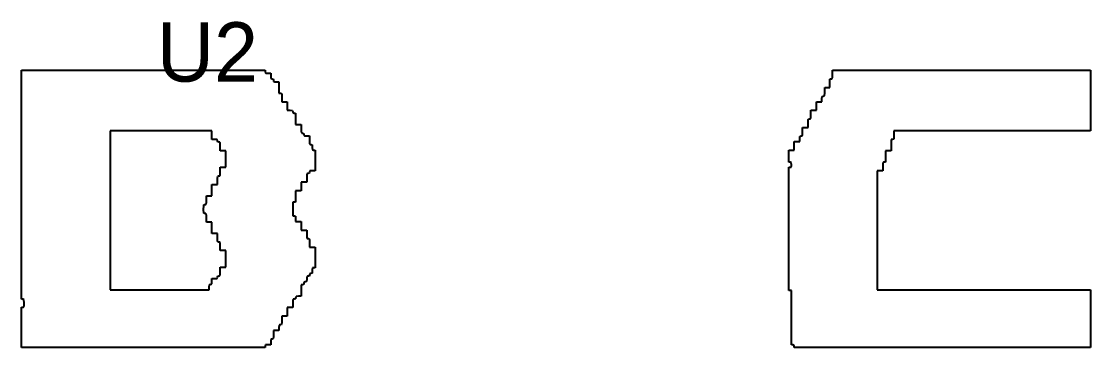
# Model space of a CAD drawing. Header units: millimetres. Extents: x 1.5 to 5.45, y 1.5 to 5.45.
# Drawn here: x 3.537 to 4.349, y 2.121 to 2.368 of the extents above; entities that cross this region are included whole.
import ezdxf

# ---------------------------------------------------------------- set-up
doc = ezdxf.new("R2010")
doc.units = ezdxf.units.MM
doc.header["$MEASUREMENT"] = 0
doc.layers.add('TopOverlay', color=2, linetype='Continuous')

# ---------------------------------------------------------------- blocks, each defined once
blk = doc.blocks.new('NATALIE_ABC_2')
at = {"layer": 'TopOverlay'}
for p, q in [((-0.11272, -0.04735), (-0.11272, 0.12608)), ((-0.11272, 0.12608), (0.07228, 0.12608)), ((0.07228, 0.12608), (0.07228, 0.125)), ((0.07228, 0.125), (0.07229, 0.12466)), ((0.07229, 0.12466), (0.07233, 0.12441)), ((0.07233, 0.12441), (0.07243, 0.12421)), ((0.07243, 0.12421), (0.07259, 0.12408)), ((0.07259, 0.12408), (0.07285, 0.12399)), ((0.07285, 0.12399), (0.07323, 0.12395)), ((0.07323, 0.12395), (0.07373, 0.12392)), ((0.07373, 0.12392), (0.07438, 0.12392)), ((0.07438, 0.12392), (0.07648, 0.12392)), ((0.07648, 0.12392), (0.07648, 0.12176)), ((0.07648, 0.12176), (0.07664, 0.11992)), ((0.50281, 0.12228), (0.50282, 0.12608)), ((0.50281, 0.12136), (0.50281, 0.12228)), ((0.50282, 0.12608), (0.69874, 0.12608)), ((0.69874, 0.12608), (0.69874, 0.08024)), ((0.07664, 0.11992), (0.07754, 0.11959)), ((0.07754, 0.11959), (0.07838, 0.11938)), ((0.07838, 0.11938), (0.07859, 0.11851)), ((0.07859, 0.11851), (0.07859, 0.11818)), ((0.07859, 0.11818), (0.07864, 0.11792)), ((0.07864, 0.11792), (0.07873, 0.11773)), ((0.07873, 0.11773), (0.0789, 0.11759)), ((0.0789, 0.11759), (0.07916, 0.11751)), ((0.07916, 0.11751), (0.07953, 0.11746)), ((0.07953, 0.11746), (0.08003, 0.11744)), ((0.08003, 0.11744), (0.08069, 0.11743)), ((0.08069, 0.11743), (0.08279, 0.11743)), ((0.08279, 0.11743), (0.08279, 0.10878)), ((0.50071, 0.11635), (0.50073, 0.11819)), ((0.50071, 0.11311), (0.50071, 0.11635)), ((0.50073, 0.11819), (0.50085, 0.11916)), ((0.50085, 0.11916), (0.50117, 0.11953)), ((0.50117, 0.11953), (0.50176, 0.11959)), ((0.50176, 0.11959), (0.5021, 0.1196)), ((0.5021, 0.1196), (0.50224, 0.11962)), ((0.50224, 0.11962), (0.50236, 0.11965)), ((0.50236, 0.11965), (0.50246, 0.11971)), ((0.50246, 0.11971), (0.50255, 0.11978)), ((0.50255, 0.11978), (0.50262, 0.11989)), ((0.50262, 0.11989), (0.50267, 0.12003)), ((0.50267, 0.12003), (0.50272, 0.1202)), ((0.50272, 0.1202), (0.50275, 0.12042)), ((0.50275, 0.12042), (0.50278, 0.12068)), ((0.50278, 0.12068), (0.5028, 0.12099)), ((0.5028, 0.12099), (0.50281, 0.12136)), ((0.08279, 0.10878), (0.08402, 0.10878)), ((0.08402, 0.10878), (0.08432, 0.10875)), ((0.08432, 0.10875), (0.08444, 0.10872)), ((0.08444, 0.10872), (0.08454, 0.10867)), ((0.08454, 0.10867), (0.08463, 0.10859)), ((0.08463, 0.10859), (0.0847, 0.10849)), ((0.0847, 0.10849), (0.08475, 0.10835)), ((0.08475, 0.10835), (0.0848, 0.10817)), ((0.0848, 0.10817), (0.08483, 0.10796)), ((0.08483, 0.10796), (0.08486, 0.10769)), ((0.08486, 0.10769), (0.08487, 0.10738)), ((0.08487, 0.10738), (0.08488, 0.10701)), ((0.08488, 0.10701), (0.08489, 0.1061)), ((0.08489, 0.1061), (0.08489, 0.10229)), ((0.49483, 0.10446), (0.49498, 0.10629)), ((0.49498, 0.10629), (0.49588, 0.10662)), ((0.49588, 0.10662), (0.49622, 0.10663)), ((0.49622, 0.10663), (0.49636, 0.10665)), ((0.49636, 0.10665), (0.49647, 0.10668)), ((0.49647, 0.10668), (0.49658, 0.10673)), ((0.49658, 0.10673), (0.49666, 0.10681)), ((0.49666, 0.10681), (0.49673, 0.10691)), ((0.49673, 0.10691), (0.49679, 0.10705)), ((0.49679, 0.10705), (0.49683, 0.10723)), ((0.49683, 0.10723), (0.49687, 0.10744)), ((0.49687, 0.10744), (0.49689, 0.1077)), ((0.49689, 0.1077), (0.49691, 0.10802)), ((0.49691, 0.10802), (0.49692, 0.10838)), ((0.49692, 0.10838), (0.49693, 0.1093)), ((0.49693, 0.1093), (0.49693, 0.11311)), ((0.49693, 0.11311), (0.50071, 0.11311)), ((0.08489, 0.10229), (0.0891, 0.10229)), ((0.0891, 0.10229), (0.0891, 0.09581)), ((0.49062, 0.09581), (0.49062, 0.10229)), ((0.49062, 0.10229), (0.49483, 0.10229)), ((0.49483, 0.10229), (0.49483, 0.10446)), ((0.0891, 0.09581), (0.0912, 0.09581)), ((0.0912, 0.09581), (0.09299, 0.09564)), ((0.09299, 0.09564), (0.0933, 0.09472)), ((0.0933, 0.09472), (0.09351, 0.09386)), ((0.09351, 0.09386), (0.09435, 0.09364)), ((0.09435, 0.09364), (0.0954, 0.09364)), ((0.0954, 0.09364), (0.0954, 0.08499)), ((0.48477, 0.08926), (0.48537, 0.08932)), ((0.48537, 0.08932), (0.48571, 0.08933)), ((0.48571, 0.08933), (0.48584, 0.08935)), ((0.48584, 0.08935), (0.48596, 0.08938)), ((0.48596, 0.08938), (0.48607, 0.08943)), ((0.48607, 0.08943), (0.48615, 0.08951)), ((0.48615, 0.08951), (0.48622, 0.08961)), ((0.48622, 0.08961), (0.48628, 0.08975)), ((0.48628, 0.08975), (0.48632, 0.08993)), ((0.48632, 0.08993), (0.48636, 0.09014)), ((0.48636, 0.09014), (0.48638, 0.0904)), ((0.48638, 0.0904), (0.4864, 0.09072)), ((0.4864, 0.09072), (0.48641, 0.09108)), ((0.48641, 0.09108), (0.48642, 0.092)), ((0.48642, 0.092), (0.48642, 0.09581)), ((0.48642, 0.09581), (0.49062, 0.09581)), ((0.0954, 0.08499), (0.09961, 0.08499)), ((0.09961, 0.08499), (0.09961, 0.08175)), ((0.09961, 0.08175), (0.09963, 0.0799)), ((0.48011, 0.07903), (0.48011, 0.08283)), ((0.48011, 0.08283), (0.48431, 0.08283)), ((0.48431, 0.08607), (0.48433, 0.08792)), ((0.48431, 0.08283), (0.48431, 0.08607)), ((0.48433, 0.08792), (0.48446, 0.08889)), ((0.48446, 0.08889), (0.48477, 0.08926)), ((0.03192, 0.08024), (-0.04545, 0.08024)), ((-0.04545, 0.08024), (-0.04545, 0.08024)), ((-0.04545, 0.08024), (-0.04545, 0.0199)), ((0.03192, 0.07375), (0.03192, 0.08024)), ((0.03192, 0.08024), (0.03192, 0.08024)), ((0.03402, 0.07375), (0.03192, 0.07375)), ((0.03192, 0.07375), (0.03192, 0.07375)), ((0.03467, 0.07374), (0.03402, 0.07375)), ((0.03402, 0.07375), (0.03402, 0.07375)), ((0.03517, 0.07372), (0.03467, 0.07374)), ((0.03467, 0.07374), (0.03467, 0.07374)), ((0.03555, 0.07367), (0.03517, 0.07372)), ((0.03517, 0.07372), (0.03517, 0.07372)), ((0.03581, 0.07359), (0.03555, 0.07367)), ((0.03555, 0.07367), (0.03555, 0.07367)), ((0.03597, 0.07345), (0.03581, 0.07359)), ((0.03581, 0.07359), (0.03581, 0.07359)), ((0.03607, 0.07326), (0.03597, 0.07345)), ((0.03597, 0.07345), (0.03597, 0.07345)), ((0.03611, 0.073), (0.03607, 0.07326)), ((0.03607, 0.07326), (0.03607, 0.07326)), ((0.09963, 0.0799), (0.09975, 0.07894)), ((0.09975, 0.07894), (0.10006, 0.07857)), ((0.10006, 0.07857), (0.10066, 0.07851)), ((0.10066, 0.07851), (0.1015, 0.07829)), ((0.1015, 0.07829), (0.10171, 0.07742)), ((0.10171, 0.07742), (0.10172, 0.07709)), ((0.10172, 0.07709), (0.10176, 0.07683)), ((0.10176, 0.07683), (0.10186, 0.07664)), ((0.10186, 0.07664), (0.10203, 0.07651)), ((0.10203, 0.07651), (0.10229, 0.07642)), ((0.10229, 0.07642), (0.10266, 0.07637)), ((0.10266, 0.07637), (0.10316, 0.07635)), ((0.10316, 0.07635), (0.10381, 0.07634)), ((0.10381, 0.07634), (0.10591, 0.07634)), ((0.10591, 0.07634), (0.10591, 0.0731)), ((0.10591, 0.0731), (0.10593, 0.07125)), ((0.47801, 0.07418), (0.47817, 0.07602)), ((0.47801, 0.07202), (0.47801, 0.07418)), ((0.47817, 0.07602), (0.47906, 0.07634)), ((0.47906, 0.07634), (0.4794, 0.07635)), ((0.4794, 0.07635), (0.47954, 0.07637)), ((0.47954, 0.07637), (0.47966, 0.0764)), ((0.47966, 0.0764), (0.47976, 0.07646)), ((0.47976, 0.07646), (0.47984, 0.07653)), ((0.47984, 0.07653), (0.47991, 0.07664)), ((0.47991, 0.07664), (0.47997, 0.07678)), ((0.47997, 0.07678), (0.48002, 0.07695)), ((0.48002, 0.07695), (0.48005, 0.07717)), ((0.48005, 0.07717), (0.48007, 0.07743)), ((0.48007, 0.07743), (0.48009, 0.07774)), ((0.48009, 0.07774), (0.4801, 0.07811)), ((0.4801, 0.07811), (0.48011, 0.07903)), ((0.54843, 0.07375), (0.54738, 0.07375)), ((0.54738, 0.07375), (0.54738, 0.0651)), ((0.54903, 0.07381), (0.54843, 0.07375)), ((0.54934, 0.07418), (0.54903, 0.07381)), ((0.54946, 0.07515), (0.54934, 0.07418)), ((0.54948, 0.07699), (0.54946, 0.07515)), ((0.69874, 0.08024), (0.54948, 0.08024)), ((0.54948, 0.08024), (0.54948, 0.07699)), ((0.03612, 0.07267), (0.03611, 0.073)), ((0.03611, 0.073), (0.03611, 0.073)), ((0.03633, 0.0718), (0.03612, 0.07267)), ((0.03612, 0.07267), (0.03612, 0.07267)), ((0.03717, 0.07159), (0.03633, 0.0718)), ((0.03633, 0.0718), (0.03633, 0.0718)), ((0.03777, 0.07153), (0.03717, 0.07159)), ((0.03717, 0.07159), (0.03717, 0.07159)), ((0.03808, 0.07115), (0.03777, 0.07153)), ((0.03777, 0.07153), (0.03777, 0.07153)), ((0.0382, 0.07019), (0.03808, 0.07115)), ((0.03808, 0.07115), (0.03808, 0.07115)), ((0.03822, 0.06834), (0.0382, 0.07019)), ((0.0382, 0.07019), (0.0382, 0.07019)), ((0.03822, 0.0651), (0.03822, 0.06834)), ((0.03822, 0.06834), (0.03822, 0.06834)), ((0.04243, 0.0651), (0.03822, 0.0651)), ((0.03822, 0.0651), (0.03822, 0.0651)), ((0.04243, 0.05255), (0.04243, 0.0651)), ((0.04243, 0.0651), (0.04243, 0.0651)), ((0.10593, 0.07125), (0.10605, 0.07029)), ((0.10605, 0.07029), (0.10637, 0.06992)), ((0.10637, 0.06992), (0.10697, 0.06986)), ((0.10697, 0.06986), (0.10729, 0.06985)), ((0.10729, 0.06985), (0.10754, 0.0698)), ((0.10754, 0.0698), (0.10773, 0.0697)), ((0.10773, 0.0697), (0.10786, 0.06953)), ((0.10786, 0.06953), (0.10794, 0.06926)), ((0.10794, 0.06926), (0.10799, 0.06888)), ((0.10799, 0.06888), (0.10801, 0.06837)), ((0.10801, 0.06837), (0.10802, 0.06769)), ((0.10802, 0.06769), (0.10817, 0.06586)), ((0.10817, 0.06586), (0.10907, 0.06553)), ((0.10907, 0.06553), (0.11012, 0.06553)), ((0.11012, 0.06553), (0.11012, 0.04996)), ((0.4696, 0.05645), (0.4696, 0.06553)), ((0.4696, 0.06553), (0.4738, 0.06553)), ((0.4738, 0.06553), (0.4738, 0.07202)), ((0.4738, 0.07202), (0.47801, 0.07202)), ((0.54738, 0.0651), (0.54318, 0.0651)), ((0.54318, 0.0651), (0.54318, 0.05645)), ((0.03821, 0.04783), (0.03822, 0.04875)), ((0.03822, 0.04875), (0.03822, 0.05255)), ((0.03822, 0.05255), (0.03822, 0.05255)), ((0.03822, 0.05255), (0.04243, 0.05255)), ((0.03822, 0.04875), (0.03822, 0.04875)), ((0.04243, 0.05255), (0.04243, 0.05255)), ((0.10591, 0.04888), (0.1057, 0.04801)), ((0.10623, 0.0498), (0.10591, 0.04888)), ((0.10802, 0.04996), (0.10623, 0.0498)), ((0.11012, 0.04996), (0.10802, 0.04996)), ((0.47065, 0.05645), (0.4696, 0.05645)), ((0.4696, -0.04086), (0.4696, 0.05255)), ((0.4696, 0.05255), (0.47065, 0.05255)), ((0.47154, 0.05615), (0.47065, 0.05645)), ((0.47065, 0.05255), (0.47097, 0.05257)), ((0.47097, 0.05257), (0.47122, 0.05261)), ((0.47122, 0.05261), (0.47141, 0.0527)), ((0.47141, 0.0527), (0.47154, 0.05286)), ((0.4717, 0.0545), (0.47154, 0.05615)), ((0.47154, 0.05286), (0.47162, 0.0531)), ((0.47162, 0.0531), (0.47167, 0.05344)), ((0.47167, 0.05344), (0.4717, 0.05391)), ((0.4717, 0.05391), (0.4717, 0.0545)), ((0.54107, 0.04996), (0.53687, 0.04996)), ((0.53687, 0.04996), (0.53687, -0.04043)), ((0.54108, 0.05468), (0.54107, 0.05376)), ((0.54107, 0.05376), (0.54107, 0.04996)), ((0.54109, 0.05505), (0.54108, 0.05468)), ((0.54111, 0.05536), (0.54109, 0.05505)), ((0.54114, 0.05562), (0.54111, 0.05536)), ((0.54117, 0.05584), (0.54114, 0.05562)), ((0.54121, 0.05602), (0.54117, 0.05584)), ((0.54127, 0.05615), (0.54121, 0.05602)), ((0.54134, 0.05626), (0.54127, 0.05615)), ((0.54143, 0.05633), (0.54134, 0.05626)), ((0.54153, 0.05639), (0.54143, 0.05633)), ((0.54165, 0.05642), (0.54153, 0.05639)), ((0.54195, 0.05645), (0.54165, 0.05642)), ((0.54318, 0.05645), (0.54195, 0.05645)), ((0.03612, 0.04282), (0.03614, 0.04467)), ((0.03612, 0.03958), (0.03612, 0.04282)), ((0.03612, 0.04282), (0.03612, 0.04282)), ((0.03614, 0.04467), (0.03626, 0.04564)), ((0.03614, 0.04467), (0.03614, 0.04467)), ((0.03626, 0.04564), (0.03657, 0.04601)), ((0.03626, 0.04564), (0.03626, 0.04564)), ((0.03657, 0.04601), (0.03717, 0.04607)), ((0.03657, 0.04601), (0.03657, 0.04601)), ((0.03717, 0.04607), (0.03751, 0.04608)), ((0.03717, 0.04607), (0.03717, 0.04607)), ((0.03751, 0.04608), (0.03765, 0.0461)), ((0.03751, 0.04608), (0.03751, 0.04608)), ((0.03765, 0.0461), (0.03777, 0.04613)), ((0.03765, 0.0461), (0.03765, 0.0461)), ((0.03777, 0.04613), (0.03787, 0.04618)), ((0.03777, 0.04613), (0.03777, 0.04613)), ((0.03787, 0.04618), (0.03796, 0.04626)), ((0.03787, 0.04618), (0.03787, 0.04618)), ((0.03796, 0.04626), (0.03803, 0.04636)), ((0.03796, 0.04626), (0.03796, 0.04626)), ((0.03803, 0.04636), (0.03808, 0.0465)), ((0.03803, 0.04636), (0.03803, 0.04636)), ((0.03808, 0.0465), (0.03813, 0.04668)), ((0.03808, 0.0465), (0.03808, 0.0465)), ((0.03813, 0.04668), (0.03816, 0.04689)), ((0.03813, 0.04668), (0.03813, 0.04668)), ((0.03816, 0.04689), (0.03819, 0.04715)), ((0.03816, 0.04689), (0.03816, 0.04689)), ((0.03819, 0.04715), (0.0382, 0.04747)), ((0.03819, 0.04715), (0.03819, 0.04715)), ((0.0382, 0.04747), (0.03821, 0.04783)), ((0.0382, 0.04747), (0.0382, 0.04747)), ((0.03821, 0.04783), (0.03821, 0.04783)), ((0.10381, 0.04131), (0.09961, 0.04131)), ((0.09961, 0.04131), (0.09961, 0.03482)), ((0.10382, 0.04603), (0.10381, 0.04511)), ((0.10381, 0.04511), (0.10381, 0.04131)), ((0.10383, 0.0464), (0.10382, 0.04603)), ((0.10385, 0.04671), (0.10383, 0.0464)), ((0.10387, 0.04697), (0.10385, 0.04671)), ((0.10391, 0.04719), (0.10387, 0.04697)), ((0.10395, 0.04737), (0.10391, 0.04719)), ((0.10401, 0.0475), (0.10395, 0.04737)), ((0.10408, 0.04761), (0.10401, 0.0475)), ((0.10416, 0.04768), (0.10408, 0.04761)), ((0.10427, 0.04774), (0.10416, 0.04768)), ((0.10439, 0.04777), (0.10427, 0.04774)), ((0.10452, 0.04779), (0.10439, 0.04777)), ((0.10486, 0.0478), (0.10452, 0.04779)), ((0.1057, 0.04801), (0.10486, 0.0478)), ((0.03192, 0.03093), (0.03192, 0.03958)), ((0.03192, 0.03958), (0.03192, 0.03958)), ((0.03192, 0.03958), (0.03612, 0.03958)), ((0.03612, 0.03958), (0.03612, 0.03958)), ((0.09961, 0.03482), (0.0954, 0.03482)), ((0.0954, 0.03482), (0.0954, 0.02617)), ((0.02575, 0.02399), (0.02606, 0.02438)), ((0.02606, 0.02438), (0.02666, 0.02444)), ((0.02606, 0.02438), (0.02606, 0.02438)), ((0.02666, 0.02444), (0.027, 0.02445)), ((0.02666, 0.02444), (0.02666, 0.02444)), ((0.027, 0.02445), (0.02714, 0.02447)), ((0.027, 0.02445), (0.027, 0.02445)), ((0.02714, 0.02447), (0.02726, 0.0245)), ((0.02714, 0.02447), (0.02714, 0.02447)), ((0.02726, 0.0245), (0.02736, 0.02456)), ((0.02726, 0.0245), (0.02726, 0.0245)), ((0.02736, 0.02456), (0.02744, 0.02463)), ((0.02736, 0.02456), (0.02736, 0.02456)), ((0.02744, 0.02463), (0.02752, 0.02474)), ((0.02744, 0.02463), (0.02744, 0.02463)), ((0.02752, 0.02474), (0.02757, 0.02488)), ((0.02752, 0.02474), (0.02752, 0.02474)), ((0.02757, 0.02488), (0.02762, 0.02505)), ((0.02757, 0.02488), (0.02757, 0.02488)), ((0.02762, 0.02505), (0.02765, 0.02527)), ((0.02762, 0.02505), (0.02762, 0.02505)), ((0.02765, 0.02527), (0.02768, 0.02553)), ((0.02765, 0.02527), (0.02765, 0.02527)), ((0.02768, 0.02553), (0.02769, 0.02584)), ((0.02768, 0.02553), (0.02768, 0.02553)), ((0.02769, 0.02584), (0.0277, 0.02621)), ((0.02769, 0.02584), (0.02769, 0.02584)), ((0.0277, 0.02621), (0.02771, 0.02713)), ((0.0277, 0.02621), (0.0277, 0.02621)), ((0.02771, 0.02713), (0.02771, 0.03093)), ((0.02771, 0.03093), (0.02771, 0.03093)), ((0.02771, 0.03093), (0.03192, 0.03093)), ((0.02771, 0.02713), (0.02771, 0.02713)), ((0.03192, 0.03093), (0.03192, 0.03093)), ((0.0954, 0.02617), (0.0933, 0.02617)), ((0.0933, 0.02617), (0.0933, 0.01579)), ((-0.04545, 0.0199), (-0.04545, 0.0199)), ((-0.04545, 0.0199), (-0.04545, -0.04043)), ((0.02561, 0.02098), (0.02563, 0.02296)), ((0.02561, 0.02038), (0.02561, 0.02098)), ((0.02561, 0.02098), (0.02561, 0.02098)), ((0.02562, 0.0194), (0.02561, 0.02038)), ((0.02561, 0.02038), (0.02561, 0.02038)), ((0.02563, 0.01901), (0.02562, 0.0194)), ((0.02562, 0.0194), (0.02562, 0.0194)), ((0.02563, 0.02296), (0.02575, 0.02399)), ((0.02563, 0.02296), (0.02563, 0.02296)), ((0.02564, 0.01867), (0.02563, 0.01901)), ((0.02563, 0.01901), (0.02563, 0.01901)), ((0.02567, 0.01839), (0.02564, 0.01867)), ((0.02564, 0.01867), (0.02564, 0.01867)), ((0.0257, 0.01816), (0.02567, 0.01839)), ((0.02567, 0.01839), (0.02567, 0.01839)), ((0.02575, 0.01798), (0.0257, 0.01816)), ((0.0257, 0.01816), (0.0257, 0.01816)), ((0.02575, 0.02399), (0.02575, 0.02399)), ((0.0258, 0.01783), (0.02575, 0.01798)), ((0.02575, 0.01798), (0.02575, 0.01798)), ((0.02587, 0.01772), (0.0258, 0.01783)), ((0.0258, 0.01783), (0.0258, 0.01783)), ((0.02596, 0.01764), (0.02587, 0.01772)), ((0.02587, 0.01772), (0.02587, 0.01772)), ((0.02606, 0.01759), (0.02596, 0.01764)), ((0.02596, 0.01764), (0.02596, 0.01764)), ((0.02618, 0.01755), (0.02606, 0.01759)), ((0.02606, 0.01759), (0.02606, 0.01759)), ((0.02632, 0.01753), (0.02618, 0.01755)), ((0.02618, 0.01755), (0.02618, 0.01755)), ((0.02666, 0.01752), (0.02632, 0.01753)), ((0.02632, 0.01753), (0.02632, 0.01753)), ((0.02726, 0.01746), (0.02666, 0.01752)), ((0.02666, 0.01752), (0.02666, 0.01752)), ((0.02757, 0.01709), (0.02726, 0.01746)), ((0.02726, 0.01746), (0.02726, 0.01746)), ((0.02769, 0.01612), (0.02757, 0.01709)), ((0.02757, 0.01709), (0.02757, 0.01709)), ((0.02771, 0.01428), (0.02769, 0.01612)), ((0.02769, 0.01612), (0.02769, 0.01612)), ((0.02771, 0.01103), (0.02771, 0.01428)), ((0.02771, 0.01428), (0.02771, 0.01428)), ((0.03192, 0.01103), (0.02771, 0.01103)), ((0.02771, 0.01103), (0.02771, 0.01103)), ((0.03192, 0.00238), (0.03192, 0.01103)), ((0.03192, 0.01103), (0.03192, 0.01103)), ((0.0933, 0.01579), (0.09435, 0.01579)), ((0.09435, 0.01579), (0.09468, 0.01578)), ((0.09468, 0.01578), (0.09493, 0.01574)), ((0.09493, 0.01574), (0.09512, 0.01564)), ((0.09512, 0.01564), (0.09525, 0.01547)), ((0.09525, 0.01547), (0.09533, 0.0152)), ((0.09533, 0.0152), (0.09538, 0.01482)), ((0.09538, 0.01482), (0.0954, 0.0143)), ((0.0954, 0.0143), (0.0954, 0.01363)), ((0.0954, 0.01363), (0.0954, 0.01147)), ((0.0954, 0.01147), (0.09961, 0.01147)), ((0.09961, 0.01147), (0.09961, 0.00498)), ((0.03612, 0.00238), (0.03192, 0.00238)), ((0.03192, 0.00238), (0.03192, 0.00238)), ((0.03612, -0.00142), (0.03612, 0.00238)), ((0.03612, 0.00238), (0.03612, 0.00238)), ((0.09961, 0.00498), (0.10381, 0.00498)), ((0.10381, 0.00498), (0.10381, 0.00174)), ((0.10381, 0.00174), (0.10383, -0.00011)), ((0.03613, -0.00234), (0.03612, -0.00142)), ((0.03612, -0.00142), (0.03612, -0.00142)), ((0.03614, -0.0027), (0.03613, -0.00234)), ((0.03613, -0.00234), (0.03613, -0.00234)), ((0.03616, -0.00302), (0.03614, -0.0027)), ((0.03614, -0.0027), (0.03614, -0.0027)), ((0.03618, -0.00328), (0.03616, -0.00302)), ((0.03616, -0.00302), (0.03616, -0.00302)), ((0.03622, -0.00349), (0.03618, -0.00328)), ((0.03618, -0.00328), (0.03618, -0.00328)), ((0.03626, -0.00367), (0.03622, -0.00349)), ((0.03622, -0.00349), (0.03622, -0.00349)), ((0.03632, -0.00381), (0.03626, -0.00367)), ((0.03626, -0.00367), (0.03626, -0.00367)), ((0.03639, -0.00391), (0.03632, -0.00381)), ((0.03632, -0.00381), (0.03632, -0.00381)), ((0.03647, -0.00399), (0.03639, -0.00391)), ((0.03639, -0.00391), (0.03639, -0.00391)), ((0.03657, -0.00404), (0.03647, -0.00399)), ((0.03647, -0.00399), (0.03647, -0.00399)), ((0.03669, -0.00407), (0.03657, -0.00404)), ((0.03657, -0.00404), (0.03657, -0.00404)), ((0.03683, -0.00409), (0.03669, -0.00407)), ((0.03669, -0.00407), (0.03669, -0.00407)), ((0.03717, -0.0041), (0.03683, -0.00409)), ((0.03683, -0.00409), (0.03683, -0.00409)), ((0.03777, -0.00416), (0.03717, -0.0041)), ((0.03717, -0.0041), (0.03717, -0.0041)), ((0.03808, -0.00453), (0.03777, -0.00416)), ((0.03777, -0.00416), (0.03777, -0.00416)), ((0.0382, -0.0055), (0.03808, -0.00453)), ((0.03808, -0.00453), (0.03808, -0.00453)), ((0.03822, -0.00735), (0.0382, -0.0055)), ((0.0382, -0.0055), (0.0382, -0.0055)), ((0.03822, -0.01059), (0.03822, -0.00735)), ((0.03822, -0.00735), (0.03822, -0.00735)), ((0.10383, -0.00011), (0.10395, -0.00107)), ((0.10395, -0.00107), (0.10427, -0.00145)), ((0.10427, -0.00145), (0.10486, -0.00151)), ((0.10486, -0.00151), (0.1052, -0.00152)), ((0.1052, -0.00152), (0.10534, -0.00153)), ((0.10534, -0.00153), (0.10546, -0.00157)), ((0.10546, -0.00157), (0.10556, -0.00162)), ((0.10556, -0.00162), (0.10565, -0.0017)), ((0.10565, -0.0017), (0.10572, -0.0018)), ((0.10572, -0.0018), (0.10577, -0.00194)), ((0.10577, -0.00194), (0.10582, -0.00211)), ((0.10582, -0.00211), (0.10585, -0.00233)), ((0.10585, -0.00233), (0.10588, -0.00259)), ((0.10588, -0.00259), (0.1059, -0.00291)), ((0.1059, -0.00291), (0.10591, -0.00327)), ((0.10591, -0.00327), (0.10591, -0.00419)), ((0.10591, -0.00419), (0.10591, -0.008)), ((0.10591, -0.008), (0.11012, -0.008)), ((0.11012, -0.008), (0.11012, -0.02356)), ((0.04243, -0.01059), (0.03822, -0.01059)), ((0.03822, -0.01059), (0.03822, -0.01059)), ((0.04243, -0.02313), (0.04243, -0.01059)), ((0.04243, -0.01059), (0.04243, -0.01059)), ((0.03822, -0.02694), (0.03822, -0.02313)), ((0.03822, -0.02313), (0.03822, -0.02313)), ((0.03822, -0.02313), (0.04243, -0.02313)), ((0.04243, -0.02313), (0.04243, -0.02313)), ((0.10809, -0.02416), (0.10804, -0.02454)), ((0.10817, -0.02389), (0.10809, -0.02416)), ((0.1083, -0.02372), (0.10817, -0.02389)), ((0.10849, -0.02362), (0.1083, -0.02372)), ((0.10874, -0.02358), (0.10849, -0.02362)), ((0.10907, -0.02356), (0.10874, -0.02358)), ((0.11012, -0.02356), (0.10907, -0.02356)), ((0.03192, -0.03395), (0.03192, -0.03178)), ((0.03192, -0.03178), (0.03192, -0.03178)), ((0.03192, -0.03178), (0.03402, -0.03178)), ((0.03402, -0.03178), (0.03581, -0.03162)), ((0.03402, -0.03178), (0.03402, -0.03178)), ((0.03581, -0.03162), (0.03612, -0.0307)), ((0.03581, -0.03162), (0.03581, -0.03162)), ((0.03612, -0.0307), (0.03633, -0.02984)), ((0.03612, -0.0307), (0.03612, -0.0307)), ((0.03633, -0.02984), (0.03717, -0.02962)), ((0.03633, -0.02984), (0.03633, -0.02984)), ((0.03717, -0.02962), (0.03751, -0.02961)), ((0.03717, -0.02962), (0.03717, -0.02962)), ((0.03751, -0.02961), (0.03765, -0.02959)), ((0.03751, -0.02961), (0.03751, -0.02961)), ((0.03765, -0.02959), (0.03777, -0.02956)), ((0.03765, -0.02959), (0.03765, -0.02959)), ((0.03777, -0.02956), (0.03787, -0.02951)), ((0.03777, -0.02956), (0.03777, -0.02956)), ((0.03787, -0.02951), (0.03796, -0.02943)), ((0.03787, -0.02951), (0.03787, -0.02951)), ((0.03796, -0.02943), (0.03803, -0.02933)), ((0.03796, -0.02943), (0.03796, -0.02943)), ((0.03803, -0.02933), (0.03808, -0.02919)), ((0.03803, -0.02933), (0.03803, -0.02933)), ((0.03808, -0.02919), (0.03813, -0.02901)), ((0.03808, -0.02919), (0.03808, -0.02919)), ((0.03813, -0.02901), (0.03816, -0.0288)), ((0.03813, -0.02901), (0.03813, -0.02901)), ((0.03816, -0.0288), (0.03819, -0.02853)), ((0.03816, -0.0288), (0.03816, -0.0288)), ((0.03819, -0.02853), (0.0382, -0.02822)), ((0.03819, -0.02853), (0.03819, -0.02853)), ((0.0382, -0.02822), (0.03821, -0.02785)), ((0.0382, -0.02822), (0.0382, -0.02822)), ((0.03821, -0.02785), (0.03822, -0.02694)), ((0.03821, -0.02785), (0.03821, -0.02785)), ((0.03822, -0.02694), (0.03822, -0.02694)), ((0.10381, -0.03222), (0.10365, -0.03405)), ((0.10382, -0.03154), (0.10381, -0.03222)), ((0.10384, -0.03103), (0.10382, -0.03154)), ((0.10389, -0.03064), (0.10384, -0.03103)), ((0.10397, -0.03038), (0.10389, -0.03064)), ((0.1041, -0.0302), (0.10397, -0.03038)), ((0.10429, -0.03011), (0.1041, -0.0302)), ((0.10454, -0.03006), (0.10429, -0.03011)), ((0.10486, -0.03005), (0.10454, -0.03006)), ((0.1057, -0.02984), (0.10486, -0.03005)), ((0.10612, -0.02811), (0.1057, -0.02984)), ((0.10697, -0.02789), (0.10612, -0.02811)), ((0.10786, -0.02757), (0.10697, -0.02789)), ((0.10802, -0.02573), (0.10786, -0.02757)), ((0.10804, -0.02454), (0.10802, -0.02506)), ((0.10802, -0.02506), (0.10802, -0.02573)), ((-0.04545, -0.04043), (-0.04545, -0.04043)), ((-0.04545, -0.04043), (0.02982, -0.04043)), ((0.02982, -0.03827), (0.02997, -0.03643)), ((0.02982, -0.04043), (0.02982, -0.03827)), ((0.02982, -0.03827), (0.02982, -0.03827)), ((0.02982, -0.04043), (0.02982, -0.04043)), ((0.02997, -0.03643), (0.03087, -0.03611)), ((0.02997, -0.03643), (0.02997, -0.03643)), ((0.03087, -0.03611), (0.03119, -0.0361)), ((0.03087, -0.03611), (0.03087, -0.03611)), ((0.03119, -0.0361), (0.03144, -0.03605)), ((0.03119, -0.0361), (0.03119, -0.0361)), ((0.03144, -0.03605), (0.03163, -0.03596)), ((0.03144, -0.03605), (0.03144, -0.03605)), ((0.03163, -0.03596), (0.03176, -0.03578)), ((0.03163, -0.03596), (0.03163, -0.03596)), ((0.03176, -0.03578), (0.03184, -0.03552)), ((0.03176, -0.03578), (0.03176, -0.03578)), ((0.03184, -0.03552), (0.03189, -0.03513)), ((0.03184, -0.03552), (0.03184, -0.03552)), ((0.03189, -0.03513), (0.03191, -0.03462)), ((0.03189, -0.03513), (0.03189, -0.03513)), ((0.03191, -0.03462), (0.03192, -0.03395)), ((0.03191, -0.03462), (0.03191, -0.03462)), ((0.03192, -0.03395), (0.03192, -0.03395)), ((0.10066, -0.03654), (0.09961, -0.03654)), ((0.09961, -0.03654), (0.09961, -0.04519)), ((0.1015, -0.03632), (0.10066, -0.03654)), ((0.10192, -0.03459), (0.1015, -0.03632)), ((0.10276, -0.03438), (0.10192, -0.03459)), ((0.10365, -0.03405), (0.10276, -0.03438)), ((0.53687, -0.04043), (0.69874, -0.04043)), ((0.69874, -0.04043), (0.69874, -0.06227)), ((-0.11167, -0.04735), (-0.11272, -0.04735)), ((-0.11076, -0.04776), (-0.11167, -0.04735)), ((-0.11062, -0.05038), (-0.11076, -0.04776)), ((0.09334, -0.04844), (0.09332, -0.04875)), ((0.09336, -0.04818), (0.09334, -0.04844)), ((0.0934, -0.04796), (0.09336, -0.04818)), ((0.09344, -0.04779), (0.0934, -0.04796)), ((0.0935, -0.04765), (0.09344, -0.04779)), ((0.09357, -0.04754), (0.0935, -0.04765)), ((0.09365, -0.04747), (0.09357, -0.04754)), ((0.09375, -0.04741), (0.09365, -0.04747)), ((0.09387, -0.04738), (0.09375, -0.04741)), ((0.09401, -0.04736), (0.09387, -0.04738)), ((0.09435, -0.04735), (0.09401, -0.04736)), ((0.09519, -0.04714), (0.09435, -0.04735)), ((0.0954, -0.04627), (0.09519, -0.04714)), ((0.09572, -0.04535), (0.0954, -0.04627)), ((0.09751, -0.04519), (0.09572, -0.04535)), ((0.09961, -0.04519), (0.09751, -0.04519)), ((0.4717, -0.04086), (0.4696, -0.04086)), ((0.4717, -0.08195), (0.4717, -0.04086)), ((-0.11272, -0.08411), (-0.11272, -0.05341)), ((-0.11272, -0.05341), (-0.11167, -0.05341)), ((-0.11167, -0.05341), (-0.11133, -0.0534)), ((-0.11133, -0.0534), (-0.11107, -0.05335)), ((-0.11107, -0.05335), (-0.11088, -0.05323)), ((-0.11088, -0.05323), (-0.11076, -0.053)), ((-0.11076, -0.053), (-0.11068, -0.05263)), ((-0.11068, -0.05263), (-0.11064, -0.05209)), ((-0.11064, -0.05209), (-0.11062, -0.05135)), ((-0.11062, -0.05135), (-0.11062, -0.05038)), ((0.0933, -0.05384), (0.0891, -0.05384)), ((0.0891, -0.05384), (0.0891, -0.06033)), ((0.09331, -0.04912), (0.0933, -0.05004)), ((0.0933, -0.05004), (0.0933, -0.05384)), ((0.09332, -0.04875), (0.09331, -0.04912)), ((0.08489, -0.06357), (0.08487, -0.06542)), ((0.0891, -0.06033), (0.08489, -0.06033)), ((0.08489, -0.06033), (0.08489, -0.06357)), ((0.69874, -0.06227), (0.69874, -0.06227)), ((0.69874, -0.06227), (0.69874, -0.08411)), ((0.08279, -0.07114), (0.07859, -0.07114)), ((0.07859, -0.07114), (0.07859, -0.07438)), ((0.08282, -0.06779), (0.08279, -0.06831)), ((0.08279, -0.06831), (0.08279, -0.06898)), ((0.08279, -0.06898), (0.08279, -0.07114)), ((0.08286, -0.06741), (0.08282, -0.06779)), ((0.08295, -0.06714), (0.08286, -0.06741)), ((0.08308, -0.06697), (0.08295, -0.06714)), ((0.08326, -0.06687), (0.08308, -0.06697)), ((0.08351, -0.06683), (0.08326, -0.06687)), ((0.08384, -0.06681), (0.08351, -0.06683)), ((0.08444, -0.06675), (0.08384, -0.06681)), ((0.08475, -0.06638), (0.08444, -0.06675)), ((0.08487, -0.06542), (0.08475, -0.06638)), ((0.07649, -0.07912), (0.07648, -0.07979)), ((0.07648, -0.07979), (0.07648, -0.08195)), ((0.07651, -0.0786), (0.07649, -0.07912)), ((0.07656, -0.07822), (0.07651, -0.0786)), ((0.07664, -0.07795), (0.07656, -0.07822)), ((0.07677, -0.07778), (0.07664, -0.07795)), ((0.07696, -0.07768), (0.07677, -0.07778)), ((0.07721, -0.07764), (0.07696, -0.07768)), ((0.07754, -0.07763), (0.07721, -0.07764)), ((0.07813, -0.07757), (0.07754, -0.07763)), ((0.07845, -0.0772), (0.07813, -0.07757)), ((0.07857, -0.07623), (0.07845, -0.0772)), ((0.07859, -0.07438), (0.07857, -0.07623)), ((-0.11272, -0.08411), (-0.11272, -0.08411)), ((0.07228, -0.08411), (-0.11272, -0.08411)), ((0.07259, -0.08212), (0.07228, -0.08303)), ((0.07228, -0.08303), (0.07228, -0.08411)), ((0.07438, -0.08195), (0.07259, -0.08212)), ((0.07648, -0.08195), (0.07438, -0.08195)), ((0.47275, -0.08195), (0.4717, -0.08195)), ((0.47359, -0.08217), (0.47275, -0.08195)), ((0.4738, -0.08303), (0.47359, -0.08217)), ((0.4738, -0.08411), (0.4738, -0.08303)), ((0.69874, -0.08411), (0.4738, -0.08411))]:
    blk.add_line(p, q, dxfattribs=at)

msp = doc.modelspace()

# ---------------------------------------------------------------- block references
msp.add_blockref('NATALIE_ABC_2', (3.65, 2.205))

# ---------------------------------------------------------------- texts
at = {"layer": 'TopOverlay'}
msp.add_text('U2', height=0.045, dxfattribs=at).set_placement((3.64, 2.3225))

doc.saveas('drawing.dxf')
